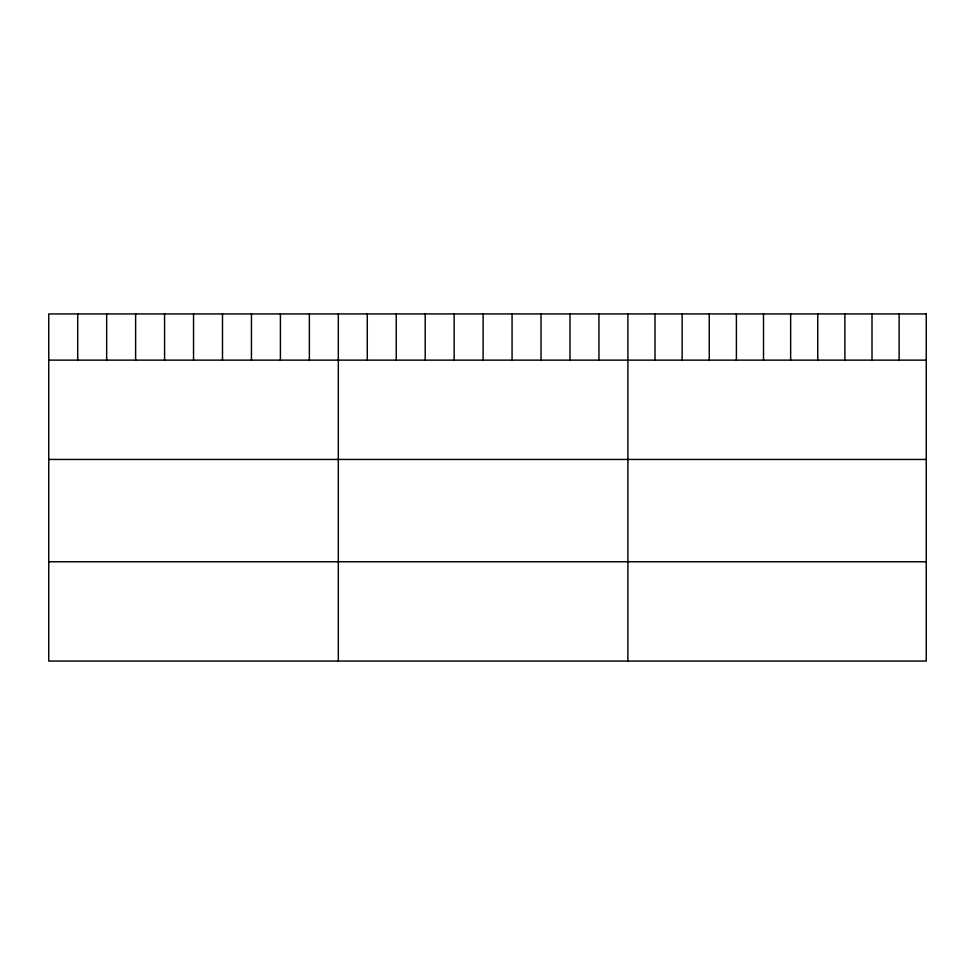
<?xml version="1.0" encoding="UTF-8"?>
<svg xmlns="http://www.w3.org/2000/svg" width="975" height="975" viewBox="0 0 975 975"><rect width="100%" height="100%" fill="white"/><g stroke="black" fill="none" stroke-linecap="round" stroke-linejoin="round"><path stroke-width="1.46" d="M48.75 360.128L926.25 360.128M48.75 459.444L926.25 459.444M48.75 561.758L926.25 561.758M899.133 313.938L899.133 360.128M872.003 313.938L872.003 360.128M844.886 313.938L844.886 360.128M817.757 313.938L817.757 360.128M790.64 313.938L790.64 360.128M763.51 313.938L763.51 360.128M736.393 313.938L736.393 360.128M709.264 313.938L709.264 360.128M682.147 313.938L682.147 360.128M655.017 313.938L655.017 360.128M627.9 313.938L627.9 661.062M598.942 313.938L598.942 360.128M569.985 313.938L569.985 360.128M541.028 313.938L541.028 360.128M512.07 313.938L512.07 360.128M483.112 313.938L483.112 360.128M454.155 313.938L454.155 360.128M425.197 313.938L425.197 360.128M396.24 313.938L396.24 360.128M367.283 313.938L367.283 360.128M338.325 313.938L338.325 661.062M309.368 313.938L309.368 360.128M280.41 313.938L280.41 360.128M251.452 313.938L251.452 360.128M222.495 313.938L222.495 360.128M193.538 313.938L193.538 360.128M164.58 313.938L164.58 360.128M135.623 313.938L135.623 360.128M106.665 313.938L106.665 360.128M77.707 313.938L77.707 360.128M926.25 313.938L48.75 313.938L48.75 661.062L926.25 661.062L926.25 313.938"/></g></svg>
